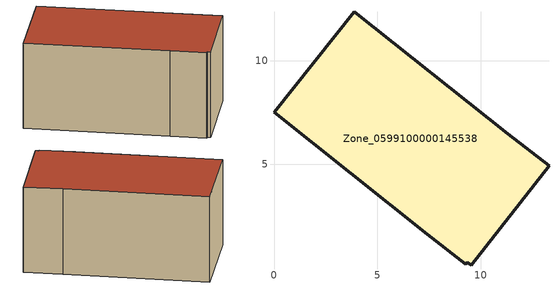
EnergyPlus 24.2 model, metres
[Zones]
Zone_0599100000145538
 floor ground (C_G): 9.29,0.15 7.43,1.6 0,7.51 3.88,12.38 11.31,6.47 13.31,4.91 9.55,0.09 9.36,0.24 z0.44
 wall outside (C_F): 11.31,6.47 3.88,12.38 0,7.51 7.43,1.6 9.29,0.15 9.36,0.24 9.55,0.09 13.31,4.91 11.31,6.47 z0.44:6.35
 roof outside (C_R): 7.43,1.6 9.29,0.15 9.36,0.24 9.55,0.09 13.31,4.91 11.31,6.47 3.88,12.38 0,7.51 z6.35
[BUILDING]
Pand.0599100000145538: North Axis=0; Terrain=City; Loads Convergence Tolerance Value=0.04; Temperature Convergence Tolerance Value=0.4; Solar Distribution=FullExterior; Maximum Number of Warmup Days=25; Minimum Number of Warmup Days=1
[Site:Location]
Rotterdam.The.Hague.AP_ZH_NLD Design_Conditions: Latitude=51.96; Longitude=4.45; Time Zone=1; Elevation=-4.5
[SITE:GROUNDTEMPERATURE:BUILDINGSURFACE]
18, 18, 18, 18, 18, 18, 18, 18, 18, 18, 18, 18
[MATERIAL] Thermal Absorptance=0.9; Solar Absorptance=0.7; Visible Absorptance=0.7
Name | Roughness | Thickness | Conductivity | Density | Specific Heat
G.TI.1946-1964 | MediumSmooth | 0.15 | 1 | 540 | 1210
F.TI.1946-1964 | Rough | 0.3 | 0.857143 | 1920 | 840
R.TI.1946-1964 | MediumRough | 0.2 | 0.277778 | 1500 | 1000
[CONSTRUCTION]
C_G: G.TI.1946-1964
C_F: F.TI.1946-1964
C_R: R.TI.1946-1964
[ZONE]
Zone_0599100000145538: Type=1; Multiplier=1; Ceiling Height=Autocalculate; Volume=Autocalculate; Floor Area=autocalculate; Part of Total Floor Area=Yes
[ZONEINFILTRATION:DESIGNFLOWRATE]
Infil_Zone_0599100000145538: Zone or ZoneList or Space or SpaceList=Zone_0599100000145538; Schedule=AlwaysOn; Design Flow Rate Calculation Method=Flow/Area; Flow Rate per Floor Area=0.003; Constant Term Coefficient=1; Temperature Term Coefficient=0; Velocity Term Coefficient=0; Velocity Squared Term Coefficient=0
[HVACTEMPLATE:ZONE:IDEALLOADSAIRSYSTEM]
Zone_0599100000145538: Maximum Heating Supply Air Temperature=50; Minimum Cooling Supply Air Temperature=13; Maximum Heating Supply Air Humidity Ratio=0.0156; Minimum Cooling Supply Air Humidity Ratio=0.0077; Heating Limit=NoLimit; Cooling Limit=NoLimit; Dehumidification Control Type=ConstantSensibleHeatRatio; Cooling Sensible Heat Ratio=0.7; Dehumidification Setpoint=60; Humidification Control Type=None; Humidification Setpoint=30; Outdoor Air Method=None; Outdoor Air Flow Rate per Person=0.00944; Outdoor Air Flow Rate per Zone Floor Area=0; Outdoor Air Flow Rate per Zone=0; Demand Controlled Ventilation Type=None; Outdoor Air Economizer Type=NoEconomizer; Heat Recovery Type=None; Sensible Heat Recovery Effectiveness=0.7; Latent Heat Recovery Effectiveness=0.65
[ZONECONTROL:THERMOSTAT]
ThermostatControl_Zone_0599100000145538: Zone or ZoneList=Zone_0599100000145538; Control Type Schedule=DualSetpointControlType; Control 1=Thermostat_Zone_0599100000145538; Temperature Difference Between Cutout And Setpoint=0
[THERMOSTATSETPOINT:DUALSETPOINT]
Thermostat_Zone_0599100000145538: Heating Setpoint Temperature Schedule=HeatingSetpoint_Zone_0599100000145538; Cooling Setpoint Temperature Schedule=CoolingSetpoint_Zone_0599100000145538
[SCHEDULE:COMPACT]
HeatingSetpoint_Zone_0599100000145538: Through: 12/31, For: AllDays, Until: 24:00, 21
CoolingSetpoint_Zone_0599100000145538: Through: 12/31, For: AllDays, Until: 24:00, 24
DualSetpointControlType: Through: 12/31, For: AllDays, Until: 24:00, 4
AlwaysOn: Through: 12/31, For: AllDays, Until: 24:00, 1
